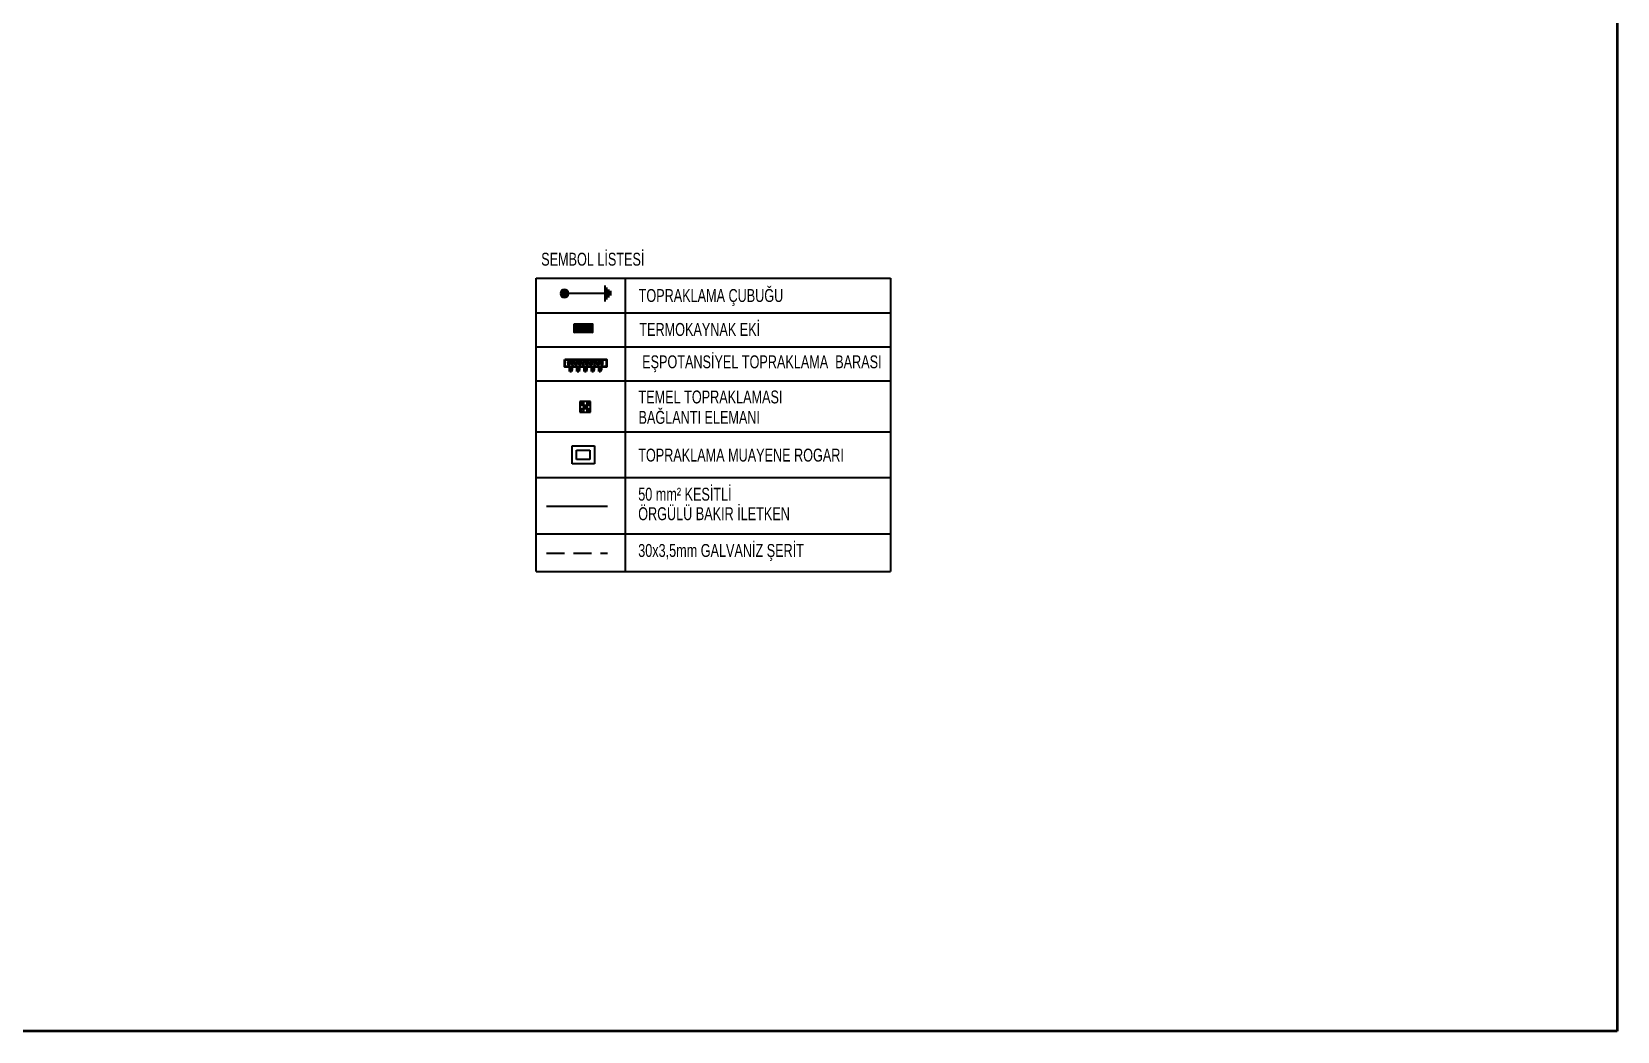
# Model space of a CAD drawing. Header units: millimetres. Extents: x 1852829 to 1882754, y -270850 to -231658.
# Drawn here: x 1858459 to 1860668, y -240231 to -238838 of the extents above; entities that cross this region are included whole.
import ezdxf

# ---------------------------------------------------------------- set-up
doc = ezdxf.new("R2010")
doc.units = ezdxf.units.MM
for name, pattern in [('CONTINOUS', [0]), ('CONTINU', [0]), ('DASHED', [0.75, 0.5, -0.25])]:
    doc.linetypes.add(name, pattern=pattern)
for name, color, linetype, lineweight in [('a_çerçeve_line', 7, 'Continuous', 50), ('Genel', 4, 'CONTINOUS', 40), ('Topraklama', 3, 'DASHED', 40), ('Topraklama Ring', 6, 'DASHED', 40), ('topraklama_ek', 6, 'Continuous', 40), ('topraklama_ring', 6, 'Continuous', 40), ('topraklamaa', 3, 'Continuous', 40)]:
    doc.layers.add(name, color=color, linetype=linetype, lineweight=lineweight)
doc.styles.add('Grupcad', font='arial.ttf', dxfattribs={"width": 0.7})

# ---------------------------------------------------------------- blocks, each defined once
blk = doc.blocks.new('BAĞLANTI ELEMANI')
at = {"layer": 'topraklama_ek', "color": 2, "linetype": 'Continuous', "ltscale": 0.4}
for p, q in [((15, 15), (-15, 15)), ((-15, 15), (-15, -15)), ((-15, 4.5), (15, 4.5)), ((-13.9, 10.5), (-12.2, 13.4)), ((-12.2, 7.6), (-13.9, 10.5)), ((-13.4, 10.5), (-11.9, 13)), ((-11.9, 8), (-13.4, 10.5)), ((-12.2, 13.4), (-8.8, 13.4)), ((-8.8, 7.6), (-12.2, 7.6)), ((-11.9, 13), (-9.1, 13)), ((-9.1, 8), (-11.9, 8)), ((-9.1, 13), (-7.6, 10.5)), ((-7.6, 10.5), (-9.1, 8)), ((-8.8, 13.4), (-7.1, 10.5)), ((-7.1, 10.5), (-8.8, 7.6)), ((-4.5, 15), (-4.5, -15)), ((-4.5, -4.5), (4.5, 4.5)), ((4.5, -4.5), (-4.5, 4.5)), ((4.5, 15), (4.5, -15)), ((8.8, 13.4), (7.1, 10.5)), ((7.1, 10.5), (8.8, 7.6)), ((9.1, 13), (7.6, 10.5)), ((7.6, 10.5), (9.1, 8)), ((12.2, 13.4), (8.8, 13.4)), ((8.8, 7.6), (12.2, 7.6)), ((11.9, 13), (9.1, 13)), ((9.1, 8), (11.9, 8)), ((13.4, 10.5), (11.9, 13)), ((11.9, 8), (13.4, 10.5)), ((13.9, 10.5), (12.2, 13.4)), ((12.2, 7.6), (13.9, 10.5)), ((15, -15), (15, 15)), ((-15, -4.5), (15, -4.5)), ((-15, -15), (15, -15)), ((-12.2, -7.6), (-13.9, -10.5)), ((-13.9, -10.5), (-12.2, -13.4)), ((-11.9, -8), (-13.4, -10.5)), ((-13.4, -10.5), (-11.9, -13)), ((-8.8, -7.6), (-12.2, -7.6)), ((-12.2, -13.4), (-8.8, -13.4)), ((-9.1, -8), (-11.9, -8)), ((-11.9, -13), (-9.1, -13)), ((-7.6, -10.5), (-9.1, -8)), ((-9.1, -13), (-7.6, -10.5)), ((-7.1, -10.5), (-8.8, -7.6)), ((-8.8, -13.4), (-7.1, -10.5)), ((7.1, -10.5), (8.8, -7.6)), ((8.8, -13.4), (7.1, -10.5)), ((7.6, -10.5), (9.1, -8)), ((9.1, -13), (7.6, -10.5)), ((8.8, -7.6), (12.2, -7.6)), ((12.2, -13.4), (8.8, -13.4)), ((9.1, -8), (11.9, -8)), ((11.9, -13), (9.1, -13)), ((11.9, -8), (13.4, -10.5)), ((13.4, -10.5), (11.9, -13)), ((12.2, -7.6), (13.9, -10.5)), ((13.9, -10.5), (12.2, -13.4))]:
    blk.add_line(p, q, dxfattribs=at)
for centre in [(-10.5, 10.5), (10.5, 10.5), (-10.5, -10.5), (10.5, -10.5)]:
    blk.add_circle(centre, 2.4, dxfattribs=at)
blk = doc.blocks.new('menhol')
at = {"layer": 'topraklama_ring', "color": 2, "linetype": 'CONTINOUS', "ltscale": 2}
for p, q in [((-124, 101), (124, 101)), ((-124, -101), (-124, 101)), ((-74, 51), (74, 51)), ((-74, -51), (-74, 51)), ((74, 51), (74, -51)), ((124, 101), (124, -101)), ((124, -101), (-124, -101)), ((74, -51), (-74, -51))]:
    blk.add_line(p, q, dxfattribs=at)
blk = doc.blocks.new('toprak_cubuk')
at = {"layer": 'Topraklama', "linetype": 'Continuous', "ltscale": 13}
h = blk.add_hatch(color=1, dxfattribs=at)
h.paths.add_polyline_path([(0, -45), (0, 0), (0, 45, -1)])
h.paths.add_polyline_path([(0, 45), (0, 0), (0, -45, -1)])
at = {"layer": 'Topraklama', "color": 1, "linetype": 'Continuous', "ltscale": 13}
for p, q in [((0, -450), (0, 0)), ((-90, -450), (90, -450)), ((-90, -450), (90, -450)), ((-68, -471), (68, -471)), ((-68, -471), (68, -471)), ((-45, -492), (45, -492)), ((-45, -492), (45, -492)), ((-29, -513), (24, -513))]:
    blk.add_line(p, q, dxfattribs=at)
blk.add_circle((0, 0), 44.7, dxfattribs=at)
blk = doc.blocks.new('termokaynak')
at = {"layer": 'topraklama_ring', "linetype": 'CONTINOUS'}
blk.add_hatch(color=5, dxfattribs=at).paths.add_polyline_path([(50.8, 24.2), (-50.8, 24.2), (-50.8, -24.2), (50.8, -24.2)])
at = {"layer": 'topraklama_ring', "color": 5, "linetype": 'CONTINOUS'}
for p, q in [((-50.8, -24.2), (50.8, 24.2)), ((-50.8, 24.2), (50.8, -24.2))]:
    blk.add_line(p, q, dxfattribs=at)
blk.add_lwpolyline([(-50.8, 24.2), (50.8, 24.2), (50.8, -24.2), (-50.8, -24.2)], close=True, dxfattribs=at)
blk = doc.blocks.new('ESPOTANSIYEL TOPR.BARASI')
at = {"layer": 'topraklamaa', "linetype": 'Continuous', "lineweight": 50}
for p, q in [((-22.8, 8.9), (-22.8, 7.6)), ((-22.6, 9.2), (-21.6, 10)), ((-21.4, 10.3), (-21.4, 14.9)), ((-18.3, 14.8), (-21.4, 14.8)), ((-20.8, 14.9), (-20.8, 16.8)), ((-20.8, 16.8), (-18.9, 16.8)), ((-20.1, 10.3), (-20.1, 14.8)), ((-20.1, 14.8), (-20.1, 10.3)), ((-19.9, 14.8), (-19.9, 10.3)), ((-18.9, 16.8), (-18.9, 15.1)), ((-18.3, 10.3), (-18.3, 14.9)), ((-17.1, 9.2), (-18.1, 9.9)), ((-16.9, 7.4), (-16.9, 8.9)), ((-12.6, 8.9), (-12.6, 7.6)), ((-12.5, 9.2), (-11.4, 10)), ((-11.3, 10.3), (-11.3, 14.9)), ((-8.2, 14.8), (-11.3, 14.8)), ((-10.7, 14.9), (-10.7, 16.8)), ((-10.7, 16.8), (-8.7, 16.8)), ((-9.9, 10.3), (-9.9, 14.8)), ((-9.9, 14.8), (-9.9, 10.3)), ((-9.7, 14.8), (-9.7, 10.3)), ((-8.7, 16.8), (-8.7, 15.1)), ((-8.2, 10.3), (-8.2, 14.9)), ((-6.9, 9.2), (-8, 9.9)), ((-6.7, 7.4), (-6.7, 8.9)), ((-2.5, 8.9), (-2.5, 7.6)), ((-2.3, 9.2), (-1.2, 10)), ((-1.1, 10.3), (-1.1, 14.9)), ((2, 14.8), (-1.1, 14.8)), ((-0.5, 14.9), (-0.5, 16.8)), ((-0.5, 16.8), (1.5, 16.8)), ((0.3, 10.3), (0.3, 14.8)), ((0.3, 14.8), (0.3, 10.3)), ((0.5, 14.8), (0.5, 10.3)), ((1.5, 16.8), (1.5, 15.1)), ((2, 10.3), (2, 14.9)), ((3.3, 9.2), (2.2, 9.9)), ((3.5, 7.4), (3.5, 8.9)), ((7.7, 8.9), (7.7, 7.6)), ((7.9, 9.2), (8.9, 10)), ((9.1, 10.3), (9.1, 14.9)), ((12.2, 14.8), (9.1, 14.8)), ((9.7, 14.9), (9.7, 16.8)), ((9.7, 16.8), (11.7, 16.8)), ((10.5, 10.3), (10.5, 14.8)), ((10.5, 14.8), (10.5, 10.3)), ((10.7, 14.8), (10.7, 10.3)), ((11.7, 16.8), (11.7, 15.1)), ((12.2, 10.3), (12.2, 14.9)), ((13.5, 9.2), (12.4, 9.9)), ((13.7, 7.4), (13.7, 8.9)), ((17.9, 8.9), (17.9, 7.6)), ((18.1, 9.2), (19.1, 10)), ((19.3, 10.3), (19.3, 14.9)), ((22.4, 14.8), (19.3, 14.8)), ((19.9, 14.9), (19.9, 16.8)), ((19.9, 16.8), (21.9, 16.8)), ((20.7, 10.3), (20.7, 14.8)), ((20.7, 14.8), (20.7, 10.3)), ((20.9, 14.8), (20.9, 10.3)), ((21.9, 16.8), (21.9, 15.1)), ((22.4, 10.3), (22.4, 14.9)), ((23.7, 9.2), (22.6, 9.9)), ((23.9, 7.4), (23.9, 8.9))]:
    blk.add_line(p, q, dxfattribs=at)
at = {"layer": 'topraklamaa', "color": 1, "linetype": 'Continuous', "lineweight": 50}
blk.add_lwpolyline([(29.1, 0), (-29.1, 0), (-29.1, 10.2), (29.1, 10.2)], close=True, dxfattribs=at)
at = {"layer": 'topraklamaa', "linetype": 'Continuous', "lineweight": 50}
for centre in [(-19.8, 4.7), (-9.7, 4.7), (0.5, 4.7), (10.7, 4.7), (20.9, 4.7)]:
    blk.add_circle(centre, 1.72, dxfattribs=at)
for centre, radius, start, end in [((-19.9, 4.8), 3.92, 140.3008, 37.1292), ((-23.2, 7.6), 0.429, 320.3008, 0), ((-22.4, 8.9), 0.429, 127.6759, 180), ((-21.9, 10.3), 0.429, 307.6759, 0), ((-17.9, 10.3), 0.429, 180, 237.6708), ((-17.3, 8.9), 0.429, 0, 57.6708), ((-16.4, 7.4), 0.429, 180, 217.1292), ((-9.7, 4.8), 3.92, 140.3008, 37.1292), ((-13.1, 7.6), 0.429, 320.3008, 0), ((-12.2, 8.9), 0.429, 127.6759, 180), ((-11.7, 10.3), 0.429, 307.6759, 0), ((-7.7, 10.3), 0.429, 180, 237.6708), ((-7.1, 8.9), 0.429, 0, 57.6708), ((-6.2, 7.4), 0.429, 180, 217.1292), ((0.5, 4.8), 3.92, 140.3008, 37.1292), ((-2.9, 7.6), 0.429, 320.3008, 0), ((-2, 8.9), 0.429, 127.6759, 180), ((-1.5, 10.3), 0.429, 307.6759, 0), ((2.4, 10.3), 0.429, 180, 237.6708), ((3.1, 8.9), 0.429, 0, 57.6708), ((3.9, 7.4), 0.429, 180, 217.1292), ((10.6, 4.8), 3.92, 140.3008, 37.1292), ((7.3, 7.6), 0.429, 320.3008, 0), ((8.2, 8.9), 0.429, 127.6759, 180), ((8.7, 10.3), 0.429, 307.6759, 0), ((12.6, 10.3), 0.429, 180, 237.6708), ((13.3, 8.9), 0.429, 0, 57.6708), ((14.1, 7.4), 0.429, 180, 217.1292), ((20.8, 4.8), 3.92, 140.3008, 37.1292), ((17.5, 7.6), 0.429, 320.3008, 0), ((18.3, 8.9), 0.429, 127.6759, 180), ((18.9, 10.3), 0.429, 307.6759, 0), ((22.8, 10.3), 0.429, 180, 237.6708), ((23.4, 8.9), 0.429, 0, 57.6708), ((24.3, 7.4), 0.429, 180, 217.1292)]:
    blk.add_arc(centre, radius, start, end, dxfattribs=at)

msp = doc.modelspace()

# ---------------------------------------------------------------- linework, layer by layer
at = {"layer": 'a_çerçeve_line'}
for p, q in [((1860667.9, -237231), (1860667.9, -240231)), ((1860667.9, -240231), (1853005.4, -240231))]:
    msp.add_line(p, q, dxfattribs=at)
at = {"layer": 'Genel', "linetype": 'CONTINU'}
msp.add_line((1859655.2, -239181.6), (1859655.2, -239590.4), dxfattribs=at)
at = {"layer": 'Topraklama', "linetype": 'DASHED', "ltscale": 50}
msp.add_line((1859176.2, -239564.6), (1859261.2, -239564.6), dxfattribs=at)
at = {"layer": 'Topraklama Ring', "linetype": 'CONTINU'}
msp.add_line((1859176.2, -239499.2), (1859261.2, -239499.2), dxfattribs=at)
at = {"layer": 'topraklamaa', "color": 4, "linetype": 'Continuous', "ltscale": 2}
for p, q in [((1859161.9, -239181.6), (1859655.2, -239181.6)), ((1859161.9, -239590.4), (1859161.9, -239181.6)), ((1859285.9, -239181.6), (1859285.9, -239590.4)), ((1859161.9, -239229.7), (1859655.2, -239229.7)), ((1859161.9, -239277.1), (1859655.2, -239277.1)), ((1859161.9, -239324.5), (1859655.2, -239324.5)), ((1859161.9, -239324.5), (1859655.2, -239324.5)), ((1859161.9, -239395.8), (1859655.2, -239395.8)), ((1859161.9, -239395.8), (1859655.2, -239395.8)), ((1859161.9, -239459.1), (1859655.2, -239459.1)), ((1859161.9, -239537.5), (1859655.2, -239537.5)), ((1859161.9, -239590.4), (1859655.2, -239590.4))]:
    msp.add_line(p, q, dxfattribs=at)

# ---------------------------------------------------------------- block references
at = {"layer": 'Genel', "linetype": 'CONTINU', "xscale": 0.25, "yscale": 0.25, "zscale": 0.25}
msp.add_blockref('termokaynak', (1859227.4, -239250.9), dxfattribs=at)
at = {"layer": 'Topraklama', "xscale": -0.125, "yscale": 0.125, "zscale": 0.125, "rotation": 90}
msp.add_blockref('toprak_cubuk', (1859201, -239202.8), dxfattribs=at)
at = {"layer": 'Topraklama', "linetype": 'CONTINU', "rotation": 180}
msp.add_blockref('ESPOTANSIYEL TOPR.BARASI', (1859230.7, -239294.6), dxfattribs=at)
at = {"layer": 'Topraklama', "linetype": 'CONTINU'}
for name, p, xscale, yscale, zscale in [('BAĞLANTI ELEMANI', (1859229.9, -239360.6), 0.5, 0.5, 0.5), ('menhol', (1859227.3, -239427.7), 0.125, 0.125, 0.125)]:
    msp.add_blockref(name, p, dxfattribs=dict(at, xscale=xscale, yscale=yscale, zscale=zscale))

# ---------------------------------------------------------------- texts
at = {"layer": 'Genel', "linetype": 'CONTINU', "style": 'Grupcad', "width": 0.7}
for s, p in [('TOPRAKLAMA ÇUBUĞU', (1859304.5, -239214.6, -5952.8)), ('TERMOKAYNAK EKİ', (1859305.5, -239261.9)), (' EŞPOTANSİYEL TOPRAKLAMA  BARASI', (1859304.5, -239307, -5952.8)), ('TEMEL TOPRAKLAMASI', (1859304.3, -239356)), ('BAĞLANTI ELEMANI', (1859304.3, -239384.4)), ('TOPRAKLAMA MUAYENE ROGARI', (1859303.9, -239437, -7143.3)), ('50 mm² KESİTLİ', (1859303.9, -239491.5, -7143.3)), ('ÖRGÜLÜ BAKIR İLETKEN', (1859303.9, -239518.7, -7143.3)), ('30x3,5mm GALVANİZ ŞERİT', (1859303.9, -239569.9, -7143.3))]:
    msp.add_text(s, height=18, dxfattribs=at).set_placement(p)
at = {"layer": 'topraklamaa', "color": 4, "linetype": 'Continuous', "ltscale": 2, "style": 'Grupcad', "width": 0.7}
msp.add_text('SEMBOL LİSTESİ', height=18, dxfattribs=at).set_placement((1859168.7, -239164, -7143.3))

doc.saveas('drawing.dxf')
